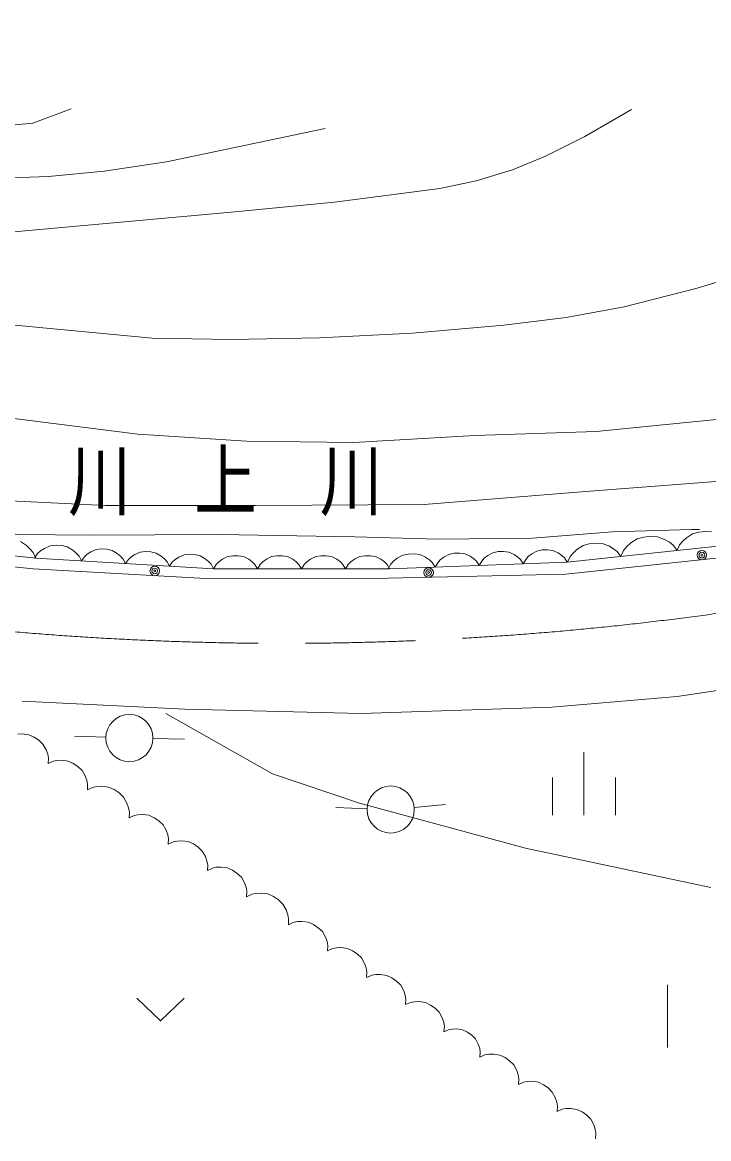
# Model space of a CAD drawing. Units: millimetres, scale not verified. Extents: x 40000 to 680000, y 20000 to 380000.
# Drawn here: x 224743 to 246570, y 271164 to 306685 of the extents above; entities that cross this region are included whole.
import ezdxf
from ezdxf.enums import TextEntityAlignment as Align

# ---------------------------------------------------------------- set-up
doc = ezdxf.new("R2010")
doc.units = ezdxf.units.MM
doc.header["$LTSCALE"] = 1000
doc.linetypes.add('CHAIN', pattern=[18.5, 12, -1.5, 3.5, -1.5])
doc.layers.add('M-BGD', color=7, linetype='Continuous', lineweight=13)
doc.layers.add('M-BMK', color=2, linetype='CHAIN', lineweight=13)
doc.styles.add('ＭＳ ゴシック', font='')
doc.styles.get('ＭＳ ゴシック').set_extended_font_data('MS Gothic')

msp = doc.modelspace()

# ---------------------------------------------------------------- linework, layer by layer
at = {"layer": 'M-BGD'}
for p, q in [((223498, 294197), (228416, 293577)), ((242990, 293666), (247419, 294109)), ((228416, 293577), (231871, 293356)), ((235282, 293311), (239136, 293533)), ((239136, 293533), (242990, 293666)), ((231871, 293356), (235282, 293311)), ((247851, 292152), (242524, 291749)), ((242524, 291749), (237526, 291345)), ((227385, 291308), (224371, 291455)), ((232161, 291308), (227385, 291308)), ((237526, 291345), (232161, 291308)), ((225169, 289634), (218459, 290356)), ((244294, 290250), (244090, 290119)), ((244505, 290308), (244294, 290250)), ((244719, 290331), (244505, 290308)), ((244938, 290318), (244719, 290331)), ((245164, 290234), (244938, 290318)), ((245319, 290142), (245164, 290234)), ((245863, 290286), (245738, 290170)), ((246055, 290409), (245863, 290286)), ((246254, 290465), (246055, 290409)), ((246457, 290486), (246254, 290465)), ((246663, 290474), (246457, 290486)), ((225090, 289293), (218323, 289993)), ((224871, 290042), (224680, 290165)), ((224996, 289926), (224871, 290042)), ((225086, 289814), (224996, 289926)), ((225323, 289865), (225227, 289780)), ((225448, 289947), (225323, 289865)), ((225633, 290026), (225448, 289947)), ((225814, 290046), (225633, 290026)), ((225994, 290035), (225814, 290046)), ((226172, 289994), (225994, 290035)), ((226346, 289893), (226172, 289994)), ((226460, 289796), (226346, 289893)), ((227096, 289910), (226924, 289837)), ((227266, 289928), (227096, 289910)), ((227434, 289918), (227266, 289928)), ((227600, 289880), (227434, 289918)), ((227762, 289786), (227600, 289880)), ((241107, 289862), (240942, 289772)), ((241274, 289896), (241107, 289862)), ((241442, 289903), (241274, 289896)), ((241611, 289881), (241442, 289903)), ((241782, 289803), (241611, 289881)), ((247254, 290058), (242073, 289506)), ((242382, 289915), (242258, 289799)), ((242574, 290038), (242382, 289915)), ((242774, 290094), (242574, 290038)), ((242976, 290115), (242774, 290094)), ((243183, 290103), (242976, 290115)), ((243396, 290023), (243183, 290103)), ((243543, 289936), (243396, 290023)), ((243655, 289846), (243543, 289936)), ((243863, 289878), (243774, 289687)), ((243958, 289997), (243863, 289878)), ((244090, 290119), (243958, 289997)), ((245438, 290046), (245319, 290142)), ((245564, 289878), (245438, 290046)), ((245647, 290058), (245564, 289878)), ((245738, 290170), (245647, 290058)), ((225169, 289634), (225086, 289814)), ((225227, 289780), (225128, 289636)), ((230818, 289294), (225169, 289634)), ((226545, 289701), (226460, 289796)), ((226626, 289546), (226545, 289701)), ((226718, 289681), (226626, 289546)), ((226807, 289760), (226718, 289681)), ((226924, 289837), (226807, 289760)), ((227869, 289696), (227762, 289786)), ((227948, 289607), (227869, 289696)), ((228023, 289462), (227948, 289607)), ((228115, 289597), (228023, 289462)), ((228204, 289675), (228115, 289597)), ((228321, 289753), (228204, 289675)), ((228494, 289826), (228321, 289753)), ((228663, 289844), (228494, 289826)), ((228831, 289834), (228663, 289844)), ((228997, 289796), (228831, 289834)), ((229160, 289702), (228997, 289796)), ((229266, 289612), (229160, 289702)), ((229345, 289523), (229266, 289612)), ((229421, 289378), (229345, 289523)), ((229513, 289513), (229421, 289378)), ((229602, 289591), (229513, 289513)), ((229719, 289669), (229602, 289591)), ((229891, 289742), (229719, 289669)), ((230061, 289760), (229891, 289742)), ((230228, 289750), (230061, 289760)), ((230394, 289712), (230228, 289750)), ((230557, 289618), (230394, 289712)), ((230664, 289528), (230557, 289618)), ((230743, 289439), (230664, 289528)), ((230992, 289518), (230908, 289434)), ((231104, 289602), (230992, 289518)), ((231272, 289686), (231104, 289602)), ((231440, 289714), (231272, 289686)), ((231608, 289714), (231440, 289714)), ((231776, 289686), (231608, 289714)), ((231944, 289602), (231776, 289686)), ((232056, 289518), (231944, 289602)), ((232140, 289434), (232056, 289518)), ((232392, 289518), (232308, 289434)), ((232504, 289602), (232392, 289518)), ((232672, 289686), (232504, 289602)), ((232840, 289714), (232672, 289686)), ((233008, 289714), (232840, 289714)), ((233176, 289686), (233008, 289714)), ((233344, 289602), (233176, 289686)), ((233456, 289518), (233344, 289602)), ((233540, 289434), (233456, 289518)), ((233792, 289518), (233708, 289434)), ((233904, 289602), (233792, 289518)), ((234072, 289686), (233904, 289602)), ((234240, 289714), (234072, 289686)), ((234408, 289714), (234240, 289714)), ((234576, 289686), (234408, 289714)), ((234744, 289602), (234576, 289686)), ((234856, 289518), (234744, 289602)), ((234940, 289434), (234856, 289518)), ((235192, 289518), (235108, 289434)), ((235304, 289602), (235192, 289518)), ((235472, 289686), (235304, 289602)), ((235640, 289714), (235472, 289686)), ((235808, 289714), (235640, 289714)), ((235976, 289686), (235808, 289714)), ((236144, 289602), (235976, 289686)), ((236256, 289518), (236144, 289602)), ((236340, 289434), (236256, 289518)), ((242073, 289506), (236424, 289294)), ((236548, 289539), (236461, 289445)), ((236664, 289633), (236548, 289539)), ((236841, 289730), (236664, 289633)), ((237020, 289767), (236841, 289730)), ((237200, 289773), (237020, 289767)), ((237381, 289750), (237200, 289773)), ((237564, 289667), (237381, 289750)), ((237687, 289581), (237564, 289667)), ((237780, 289495), (237687, 289581)), ((238035, 289579), (237955, 289491)), ((238144, 289667), (238035, 289579)), ((238309, 289757), (238144, 289667)), ((238476, 289791), (238309, 289757)), ((238644, 289798), (238476, 289791)), ((238813, 289776), (238644, 289798)), ((238984, 289698), (238813, 289776)), ((239099, 289619), (238984, 289698)), ((239186, 289538), (239099, 289619)), ((239275, 289401), (239186, 289538)), ((239354, 289544), (239275, 289401)), ((239434, 289631), (239354, 289544)), ((239543, 289719), (239434, 289631)), ((239708, 289810), (239543, 289719)), ((239875, 289844), (239708, 289810)), ((240043, 289850), (239875, 289844)), ((240212, 289828), (240043, 289850)), ((240383, 289751), (240212, 289828)), ((240498, 289671), (240383, 289751)), ((240585, 289590), (240498, 289671)), ((240674, 289454), (240585, 289590)), ((240753, 289597), (240674, 289454)), ((240833, 289684), (240753, 289597)), ((240942, 289772), (240833, 289684)), ((241897, 289724), (241782, 289803)), ((241984, 289643), (241897, 289724)), ((242073, 289506), (241984, 289643)), ((247309, 289683), (242028, 289122)), ((242167, 289687), (242084, 289507)), ((242258, 289799), (242167, 289687)), ((243774, 289687), (243655, 289846)), ((230769, 288975), (225090, 289293)), ((230818, 289294), (230743, 289439)), ((236424, 289294), (230818, 289294)), ((230908, 289434), (230824, 289294)), ((232224, 289294), (232140, 289434)), ((232308, 289434), (232224, 289294)), ((233624, 289294), (233540, 289434)), ((233708, 289434), (233624, 289294)), ((235024, 289294), (234940, 289434)), ((235108, 289434), (235024, 289294)), ((236424, 289294), (236340, 289434)), ((236461, 289445), (236377, 289292)), ((237876, 289348), (237780, 289495)), ((237955, 289491), (237876, 289348)), ((236374, 288999), (230769, 288975)), ((242028, 289122), (236374, 288999)), ((245572, 285237), (249318, 285787)), ((241581, 284891), (245572, 285237)), ((224734, 285083), (229908, 284835)), ((235524, 284688), (241581, 284891)), ((229307, 284695), (232701, 282775)), ((229908, 284835), (235524, 284688)), ((224752, 284043), (224602, 284035)), ((224952, 284017), (224752, 284043)), ((225118, 283942), (224952, 284017)), ((225267, 283841), (225118, 283942)), ((225400, 283716), (225267, 283841)), ((227398, 283939), (226399, 283976)), ((228898, 283897), (229897, 283877)), ((225499, 283541), (225400, 283716)), ((225549, 283400), (225499, 283541)), ((242604, 283460), (242604, 281460)), ((225573, 283275), (225549, 283400)), ((225564, 283100), (225573, 283275)), ((225723, 283174), (225564, 283100)), ((225848, 283199), (225723, 283174)), ((225997, 283207), (225848, 283199)), ((226197, 283181), (225997, 283207)), ((226363, 283106), (226197, 283181)), ((226513, 283005), (226363, 283106)), ((226645, 282880), (226513, 283005)), ((226745, 282705), (226645, 282880)), ((232701, 282775), (235470, 281837)), ((226794, 282563), (226745, 282705)), ((226819, 282439), (226794, 282563)), ((226810, 282264), (226819, 282439)), ((241604, 282660), (241604, 281460)), ((243604, 282660), (243604, 281460)), ((226979, 282343), (226810, 282264)), ((227112, 282369), (226979, 282343)), ((227272, 282378), (227112, 282369)), ((227485, 282350), (227272, 282378)), ((227662, 282270), (227485, 282350)), ((227821, 282163), (227662, 282270)), ((227963, 282029), (227821, 282163)), ((228069, 281843), (227963, 282029)), ((228121, 281692), (228069, 281843)), ((228148, 281558), (228121, 281692)), ((235709, 281662), (234709, 281697)), ((235470, 281837), (240740, 280408)), ((237205, 281703), (238201, 281792)), ((228138, 281372), (228148, 281558)), ((228296, 281446), (228138, 281372)), ((228421, 281471), (228296, 281446)), ((228571, 281479), (228421, 281471)), ((228771, 281453), (228571, 281479)), ((228937, 281378), (228771, 281453)), ((229086, 281277), (228937, 281378)), ((229219, 281152), (229086, 281277)), ((229318, 280977), (229219, 281152)), ((229368, 280836), (229318, 280977)), ((229392, 280711), (229368, 280836)), ((229383, 280536), (229392, 280711)), ((229667, 280635), (229542, 280610)), ((229816, 280643), (229667, 280635)), ((230016, 280617), (229816, 280643)), ((230182, 280542), (230016, 280617)), ((229542, 280610), (229383, 280536)), ((230332, 280441), (230182, 280542)), ((230464, 280316), (230332, 280441)), ((230564, 280141), (230464, 280316)), ((240740, 280408), (246634, 279158)), ((230613, 279999), (230564, 280141)), ((230638, 279875), (230613, 279999)), ((230629, 279700), (230638, 279875)), ((230787, 279774), (230629, 279700)), ((230912, 279799), (230787, 279774)), ((231062, 279807), (230912, 279799)), ((231261, 279781), (231062, 279807)), ((231428, 279706), (231261, 279781)), ((231577, 279605), (231428, 279706)), ((231710, 279480), (231577, 279605)), ((231809, 279305), (231710, 279480)), ((231859, 279163), (231809, 279305)), ((231883, 279038), (231859, 279163)), ((231874, 278864), (231883, 279038)), ((232043, 278943), (231874, 278864)), ((232176, 278969), (232043, 278943)), ((232336, 278978), (232176, 278969)), ((232549, 278950), (232336, 278978)), ((232726, 278870), (232549, 278950)), ((232886, 278763), (232726, 278870)), ((233027, 278629), (232886, 278763)), ((233133, 278442), (233027, 278629)), ((233186, 278291), (233133, 278442)), ((233212, 278158), (233186, 278291)), ((233203, 277972), (233212, 278158)), ((233361, 278046), (233203, 277972)), ((233486, 278071), (233361, 278046)), ((233636, 278079), (233486, 278071)), ((233835, 278053), (233636, 278079)), ((234001, 277978), (233835, 278053)), ((234151, 277877), (234001, 277978)), ((234284, 277752), (234151, 277877)), ((234383, 277577), (234284, 277752)), ((234432, 277435), (234383, 277577)), ((234457, 277310), (234432, 277435)), ((234448, 277136), (234457, 277310)), ((234606, 277210), (234448, 277136)), ((234731, 277235), (234606, 277210)), ((234881, 277243), (234731, 277235)), ((235081, 277217), (234881, 277243)), ((235247, 277141), (235081, 277217)), ((235396, 277041), (235247, 277141)), ((235529, 276916), (235396, 277041)), ((235628, 276741), (235529, 276916)), ((235678, 276599), (235628, 276741)), ((235702, 276474), (235678, 276599)), ((235693, 276300), (235702, 276474)), ((235860, 276365), (235700, 276295)), ((235986, 276387), (235860, 276365)), ((236136, 276391), (235986, 276387)), ((236335, 276361), (236136, 276391)), ((236499, 276282), (236335, 276361)), ((236646, 276178), (236499, 276282)), ((236776, 276050), (236646, 276178)), ((236871, 275873), (236776, 276050)), ((245263, 276064), (245263, 274064)), ((236917, 275730), (236871, 275873)), ((236939, 275604), (236917, 275730)), ((228387, 275633), (229137, 274913)), ((229137, 274913), (229887, 275633)), ((236926, 275430), (236939, 275604)), ((237086, 275501), (236926, 275430)), ((237211, 275522), (237086, 275501)), ((237361, 275527), (237211, 275522)), ((237560, 275497), (237361, 275527)), ((237725, 275417), (237560, 275497)), ((237872, 275313), (237725, 275417)), ((238001, 275185), (237872, 275313)), ((238097, 275008), (238001, 275185)), ((238143, 274865), (238097, 275008)), ((238164, 274740), (238143, 274865)), ((238152, 274565), (238164, 274740)), ((238301, 274631), (238152, 274565)), ((238418, 274651), (238301, 274631)), ((238558, 274656), (238418, 274651)), ((238744, 274627), (238558, 274656)), ((238897, 274553), (238744, 274627)), ((239034, 274457), (238897, 274553)), ((239155, 274337), (239034, 274457)), ((239244, 274171), (239155, 274337)), ((239287, 274038), (239244, 274171)), ((239308, 273921), (239287, 274038)), ((239295, 273758), (239308, 273921)), ((239455, 273829), (239295, 273758)), ((239581, 273851), (239455, 273829)), ((239731, 273855), (239581, 273851)), ((239930, 273825), (239731, 273855)), ((240094, 273745), (239930, 273825)), ((240241, 273642), (240094, 273745)), ((240371, 273513), (240241, 273642)), ((240466, 273336), (240371, 273513)), ((240512, 273193), (240466, 273336)), ((240534, 273068), (240512, 273193)), ((240521, 272893), (240534, 273068)), ((240681, 272964), (240521, 272893)), ((240807, 272986), (240681, 272964)), ((240957, 272990), (240807, 272986)), ((241155, 272960), (240957, 272990)), ((241320, 272881), (241155, 272960)), ((241467, 272777), (241320, 272881)), ((241597, 272649), (241467, 272777)), ((241692, 272471), (241597, 272649)), ((241738, 272329), (241692, 272471)), ((241760, 272203), (241738, 272329)), ((241747, 272029), (241760, 272203)), ((241907, 272099), (241747, 272029)), ((242032, 272121), (241907, 272099)), ((242182, 272125), (242032, 272121)), ((242381, 272095), (242182, 272125)), ((242545, 272016), (242381, 272095)), ((242693, 271912), (242545, 272016)), ((242822, 271784), (242693, 271912)), ((242918, 271607), (242822, 271784)), ((242964, 271464), (242918, 271607)), ((242985, 271338), (242964, 271464)), ((242972, 271164), (242985, 271338))]:
    msp.add_line(p, q, dxfattribs=at)
for points in [[(197206, 306685), (198383, 305927), (199511, 305320), (200667, 304844), (202117, 304378), (202884, 304193), (203877, 304081), (205105, 303964), (206484, 303723), (209353, 303135), (212676, 302575), (222228, 301766), (223776, 301719), (225575, 301777), (227345, 301945), (229323, 302241), (234378, 303303)], [(195973, 304508), (198074, 303863), (206946, 300601), (209048, 300305), (211461, 300073), (214229, 299863), (217027, 299756), (219556, 299722), (222010, 299795), (231506, 300656), (234673, 300962), (238019, 301393), (239179, 301639), (240327, 301993), (241385, 302423), (242633, 303055), (244118, 303913)], [(219611, 303084), (222237, 303212), (225075, 303479), (226299, 303930)], [(170028, 295121), (179425, 297458), (183137, 298436), (187187, 299384), (190048, 299826), (192942, 300169), (194587, 300275), (196588, 300291), (198308, 300204), (200212, 300000), (209685, 298461), (219339, 297534), (228867, 296640), (231397, 296591), (234196, 296643), (237147, 296794), (240055, 297044), (242040, 297297), (243883, 297634), (246209, 298223), (248422, 298891)], [(166034, 291605), (175339, 293687), (177890, 294234), (180470, 294673), (183770, 294959), (187333, 295162), (189995, 295236), (192985, 295204), (196692, 294933), (200659, 294534), (203236, 294185), (205647, 293758), (214950, 291770), (218725, 291091), (222502, 290519), (224690, 290389), (226890, 290363), (231018, 290388), (235320, 290309), (237971, 290243), (240971, 290276), (243510, 290468), (246029, 290548), (246276, 290548)]]:
    msp.add_lwpolyline(points, dxfattribs=at)
for centre, radius in [((246355, 289733), 150), ((246355, 289733), 90), ((246355, 289733), 30), ((228952, 289227), 150), ((228952, 289227), 90), ((228952, 289227), 30), ((237665, 289177), 150), ((237665, 289177), 90), ((237665, 289177), 30), ((228148, 283912), 750), ((236458, 281636), 750)]:
    msp.add_circle(centre, radius, dxfattribs=at)
at = {"layer": 'M-BMK'}
msp.add_arc((233061, 386924), 100000, 262.65797, 287.03735, dxfattribs=at)

# ---------------------------------------------------------------- texts
at = {"layer": 'M-BGD', "style": 'ＭＳ ゴシック', "width": 0.8}
msp.add_text('川\u3000上\u3000川', height=1833, dxfattribs=at).set_placement((226201, 290641), align=Align.BOTTOM_LEFT)

doc.saveas('drawing.dxf')
